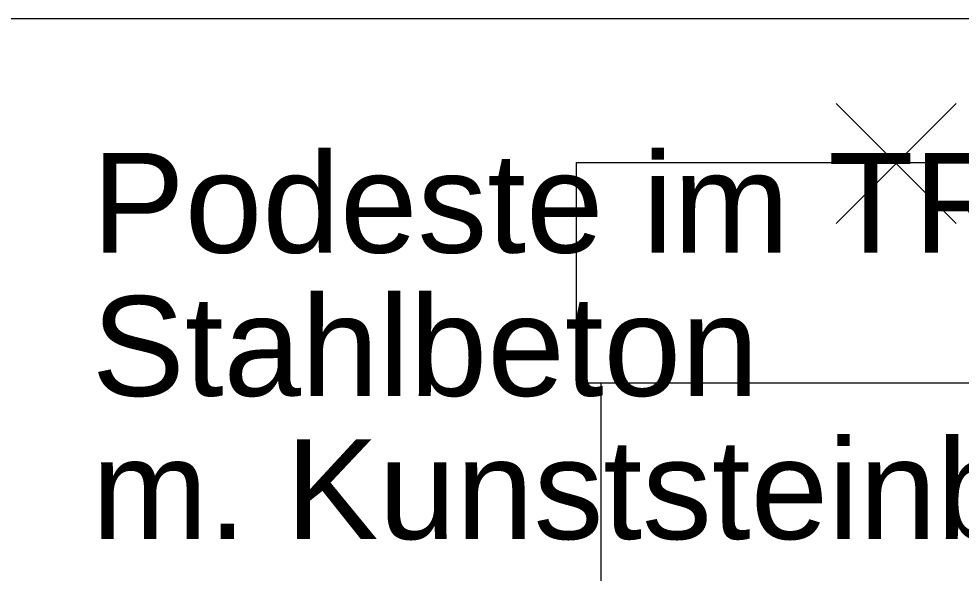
# Model space of a CAD drawing. Header units: millimetres. Extents: x 7 to 41668, y 3977 to 28530.
# Drawn here: x 14898 to 16815, y 13991 to 15119 of the extents above; entities that cross this region are included whole.
import ezdxf

# ---------------------------------------------------------------- set-up
doc = ezdxf.new("R2010")
doc.units = ezdxf.units.MM
doc.header["$LTSCALE"] = 50
for name, color, linetype in [('05_Linien_stark', 7, 'Continuous'), ('06_Linien_fein', 3, 'Continuous'), ('07_Bemassung', 6, 'Continuous'), ('10_Text', 7, 'Continuous')]:
    doc.layers.add(name, color=color, linetype=linetype)
doc.styles.add('PLAN', font='arial.ttf')

msp = doc.modelspace()

# ---------------------------------------------------------------- linework, layer by layer
at = {"layer": '05_Linien_stark', "lineweight": 15}
msp.add_lwpolyline([(16032.6, 14826.5), (18875.1, 14826.5), (18875.1, 14377.5), (16032.6, 14377.5)], close=True, dxfattribs=at)
at = {"layer": '06_Linien_fein', "lineweight": 9}
for p, q in [((16804.8, 14702.8), (16560.6, 14947.1)), ((16804.8, 14947.1), (16560.6, 14702.8)), ((16082.4, 11752.2), (16082.4, 14377.2))]:
    msp.add_line(p, q, dxfattribs=at)
at = {"layer": '07_Bemassung', "lineweight": 9}
msp.add_line((18814.5, 15119.3), (12286.1, 15119.3), dxfattribs=at)

# ---------------------------------------------------------------- texts
at = {"layer": '10_Text', "style": 'PLAN'}
for s, p in [('Podeste im TRH', (15046, 14643.2)), ('Stahlbeton', (15046, 14351.7)), ('m. Kunststeinbelag', (15046, 14060.2))]:
    msp.add_text(s, height=203.2, dxfattribs=at).set_placement(p)

doc.saveas('drawing.dxf')
